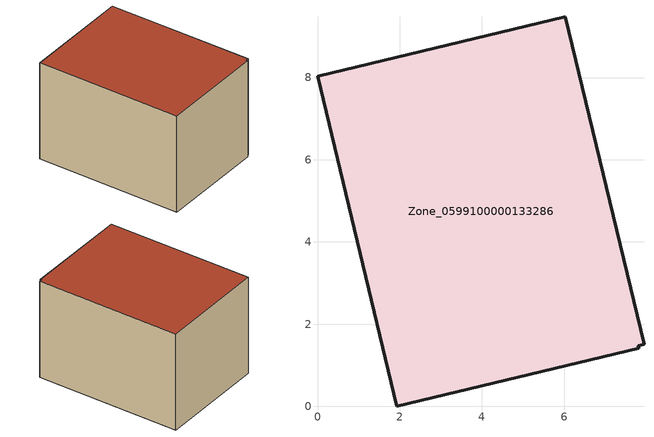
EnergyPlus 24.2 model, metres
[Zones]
Zone_0599100000133286
 floor ground (C_G): 7.95,1.51 7.81,1.47 7.82,1.41 1.93,0 0,8.03 6.03,9.48 z0
 wall outside (C_F): 7.95,1.51 6.03,9.48 0,8.03 1.93,0 7.82,1.41 7.81,1.47 7.95,1.51 z0:5.68
 roof outside (C_R): 7.81,1.47 7.95,1.51 6.03,9.48 0,8.03 1.93,0 7.82,1.41 z5.68
[BUILDING]
Pand.0599100000133286: North Axis=0; Terrain=City; Loads Convergence Tolerance Value=0.04; Temperature Convergence Tolerance Value=0.4; Solar Distribution=FullExterior; Maximum Number of Warmup Days=25; Minimum Number of Warmup Days=1
[Site:Location]
Rotterdam.The.Hague.AP_ZH_NLD Design_Conditions: Latitude=51.96; Longitude=4.45; Time Zone=1; Elevation=-4.5
[SITE:GROUNDTEMPERATURE:BUILDINGSURFACE]
18, 18, 18, 18, 18, 18, 18, 18, 18, 18, 18, 18
[MATERIAL] Thermal Absorptance=0.9; Solar Absorptance=0.7; Visible Absorptance=0.7
Name | Roughness | Thickness | Conductivity | Density | Specific Heat
G.TI.1965-1974 | MediumSmooth | 0.15 | 0.882353 | 540 | 1210
F.TI.1965-1974 | Rough | 0.3 | 0.697674 | 1920 | 840
R.TI.1965-1974 | MediumRough | 0.2 | 0.232558 | 1500 | 1000
[CONSTRUCTION]
C_G: G.TI.1965-1974
C_F: F.TI.1965-1974
C_R: R.TI.1965-1974
[ZONE]
Zone_0599100000133286: Type=1; Multiplier=1; Ceiling Height=Autocalculate; Volume=Autocalculate; Floor Area=autocalculate; Part of Total Floor Area=Yes
[ZONEINFILTRATION:DESIGNFLOWRATE]
Infil_Zone_0599100000133286: Zone or ZoneList or Space or SpaceList=Zone_0599100000133286; Schedule=AlwaysOn; Design Flow Rate Calculation Method=Flow/Area; Flow Rate per Floor Area=0.003; Constant Term Coefficient=1; Temperature Term Coefficient=0; Velocity Term Coefficient=0; Velocity Squared Term Coefficient=0
[HVACTEMPLATE:ZONE:IDEALLOADSAIRSYSTEM]
Zone_0599100000133286: Maximum Heating Supply Air Temperature=50; Minimum Cooling Supply Air Temperature=13; Maximum Heating Supply Air Humidity Ratio=0.0156; Minimum Cooling Supply Air Humidity Ratio=0.0077; Heating Limit=NoLimit; Cooling Limit=NoLimit; Dehumidification Control Type=ConstantSensibleHeatRatio; Cooling Sensible Heat Ratio=0.7; Dehumidification Setpoint=60; Humidification Control Type=None; Humidification Setpoint=30; Outdoor Air Method=None; Outdoor Air Flow Rate per Person=0.00944; Outdoor Air Flow Rate per Zone Floor Area=0; Outdoor Air Flow Rate per Zone=0; Demand Controlled Ventilation Type=None; Outdoor Air Economizer Type=NoEconomizer; Heat Recovery Type=None; Sensible Heat Recovery Effectiveness=0.7; Latent Heat Recovery Effectiveness=0.65
[ZONECONTROL:THERMOSTAT]
ThermostatControl_Zone_0599100000133286: Zone or ZoneList=Zone_0599100000133286; Control Type Schedule=DualSetpointControlType; Control 1=Thermostat_Zone_0599100000133286; Temperature Difference Between Cutout And Setpoint=0
[THERMOSTATSETPOINT:DUALSETPOINT]
Thermostat_Zone_0599100000133286: Heating Setpoint Temperature Schedule=HeatingSetpoint_Zone_0599100000133286; Cooling Setpoint Temperature Schedule=CoolingSetpoint_Zone_0599100000133286
[SCHEDULE:COMPACT]
HeatingSetpoint_Zone_0599100000133286: Through: 12/31, For: AllDays, Until: 24:00, 21
CoolingSetpoint_Zone_0599100000133286: Through: 12/31, For: AllDays, Until: 24:00, 24
DualSetpointControlType: Through: 12/31, For: AllDays, Until: 24:00, 4
AlwaysOn: Through: 12/31, For: AllDays, Until: 24:00, 1
